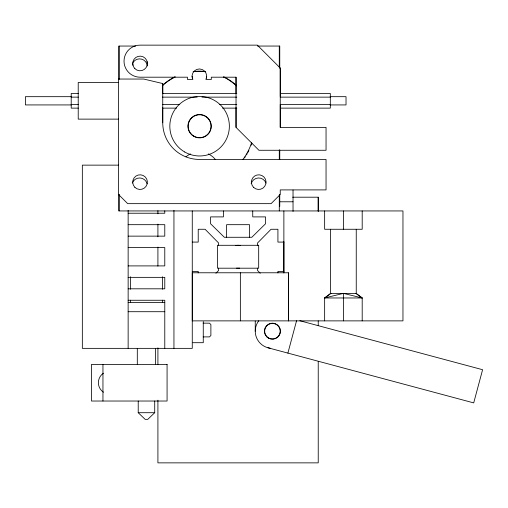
<?xml version="1.0" encoding="UTF-8"?>
<svg xmlns="http://www.w3.org/2000/svg" width="508" height="508" viewBox="0 0 508 508"><rect width="100%" height="100%" fill="white"/><g stroke="black" fill="none" stroke-linecap="round" stroke-linejoin="round"><path stroke-width="0.76" d="M118.98 210.941L118.98 194.297L118.98 210.941L402.965 210.941L402.965 320.872L192.265 320.872L192.265 272.777L288.455 272.777L288.455 320.872L288.455 272.777M118.98 46.05L118.98 79.343L118.98 46.05L135.649 46.05M157.912 400.196L157.912 462.864L318.23 462.864L318.23 361.328M157.912 364.503L157.912 347.84M162.744 93.758L162.744 83.553L143.72 79.045L118.529 79.045L118.529 194.488L127.686 203.651L271.082 203.651L280.245 194.488L280.245 189.909L326.047 189.909L326.047 159.436L199.384 159.436A36.646 36.646 0 0 1 162.744 122.79L162.744 107.88M226.619 237.344L226.619 224.682L249.523 224.682L249.523 237.344M192.056 76.289L192.85 79.489L187.477 79.489L187.477 77.197L140.049 77.197A16.034 16.034 0 0 1 124.022 61.17A16.034 16.034 0 0 1 140.049 45.136L257.34 45.136L280.245 68.04L280.245 127.375L326.047 127.375L326.047 150.273L258.928 150.273L236.029 127.375L236.029 107.772M236.029 93.662L236.029 77.197L211.296 77.197L211.296 79.489L205.924 79.489L206.712 76.289M240.36 320.872L240.36 272.777M283.877 271.748L283.877 241.744M318.23 325.628L318.23 320.872M318.224 210.941L318.23 197.199L292.646 197.199M324.644 210.941L324.644 229.267L362.198 229.267L362.198 210.941M324.644 320.872L324.644 297.967L330.594 293.389L330.594 229.267M362.198 320.872L362.198 297.967L343.421 293.389L343.421 320.872M343.421 229.267L343.421 210.941M331.032 293.389L324.644 297.967L362.198 297.967L356.248 293.389L356.248 229.267M287.89 353.104L296.577 320.675M215.9 273.234L218.605 270.485L218.605 268.129M154.711 401.028L154.711 412.706L147.784 419.348L145.142 419.348L138.22 412.706L138.22 401.028M324.644 297.967L343.421 293.389M257.531 46.05L279.756 46.05L279.756 68.269M118.65 82.48L78.219 82.48L78.219 119.126L118.65 119.126M78.334 93.472L71.203 93.472L71.203 108.128L78.334 108.128M162.331 93.472L236.811 93.472M280.397 93.472L330.314 93.472L330.314 108.128L280.397 108.128M71.431 96.679L25.4 96.679L25.4 104.927L71.431 104.927M330.156 96.679L346.024 96.679L346.024 104.927L330.156 104.927M71.203 97.136L78.334 97.136M162.331 97.136L197.193 97.136M201.949 97.136L236.811 97.136M280.397 97.136L330.314 97.136M71.203 104.464L78.334 104.464M162.331 104.464L179.762 104.464M219.38 104.464L236.811 104.464M280.397 104.464L330.314 104.464M162.331 108.128L176.594 108.128M222.548 108.128L236.811 108.128M118.669 165.138L82.34 165.138L82.34 348.355L192.265 348.355L192.265 210.941M279.546 201.784L293.033 201.784M128.143 213.233L164.782 213.233L164.782 210.864M128.143 224.682L164.782 224.682L164.782 236.137L128.143 236.137M192.265 242.087L198.222 242.087L198.222 229.267L205.092 229.267L218.605 243.002L218.605 245.358M283.877 242.087L277.92 242.087L277.92 229.267L271.05 229.267L257.537 243.002L257.537 245.358M128.143 247.587L164.782 247.587L164.782 265.906L128.143 265.906M192.265 271.405L198.222 271.405L198.222 272.91M283.877 271.405L277.92 271.405L277.92 272.91M128.143 277.355L164.782 277.355L164.782 288.811L128.143 288.811M330.594 293.389L356.248 293.389M128.143 300.26L164.782 300.26L164.782 348.355M128.143 302.552L164.782 302.552M128.143 311.709L164.782 311.709M203.162 323.158L209.48 323.158L210.884 324.568L210.884 335.496L209.48 336.899L203.162 336.899M192.894 342.697L203.264 342.697L203.264 321.672M138.22 412.706L154.711 412.706M299.841 320.739L482.6 369.71L473.71 402.895L267.976 347.77M355.81 293.389L362.198 297.967M260.242 273.234L257.537 270.485L257.537 268.129M147.13 61.563L147.377 63.456M132.721 63.456L132.975 65.354M318.23 197.206L318.23 211.461M293.033 190.005L293.033 211.417M283.877 210.941L283.877 272.961M280.245 68.04L280.245 96.615M280.245 104.388L280.245 127.375M279.756 150.012L279.756 159.537M279.756 194.456L279.756 206.362M279.292 46.05L279.292 67.456M279.292 149.898L279.292 159.41M279.292 195.085L279.292 210.941M255.251 321.056L255.251 331.178M252.73 210.941L252.73 216.897L265.551 216.897L265.551 223.768L251.816 237.28L224.333 237.28L210.591 223.768L210.591 216.897L223.412 216.897L223.412 210.941M236.029 77.197L236.029 127.375M173.946 210.35L173.946 348.355M162.744 83.553L162.744 122.79M162.496 276.746L162.496 289.255M162.496 300.203L162.496 302.552M157.912 210.668L157.912 213.836M157.912 224.13L157.912 236.811M157.912 247.104L157.912 266.116M155.626 348.355L155.626 364.382M137.306 348.355L137.306 364.382M130.435 276.746L130.435 289.255M130.435 300.203L130.435 302.552M128.143 210.35L128.143 348.355M102.953 364.382L102.953 401.028M251.631 142.5A54.966 54.966 0 0 1 242.741 159.664M162.357 85.357A54.966 54.966 0 0 1 174.828 76.911M193.389 71.539A54.966 54.966 0 0 1 205.6 71.622M223.45 76.911A54.966 54.966 0 0 1 236.449 85.846M251.162 183.737A7.785 7.785 0 0 1 266.001 183.09M132.277 183.09A7.785 7.785 0 0 1 147.117 183.737M132.277 64.002A7.785 7.785 0 0 1 147.352 65.983M270.18 348.209A17.177 17.177 0 0 1 258.794 320.719M103.461 392.227A11.449 11.449 0 0 1 103.461 373.183M239.566 268.097A11.449 11.449 0 0 1 236.576 268.097M235.833 245.516A11.449 11.449 0 0 1 240.309 245.516M192.31 78.188A7.328 7.328 0 0 1 199.384 68.961A7.328 7.328 0 0 1 206.464 78.188M185.934 156.877A20.612 20.612 0 0 1 190.436 153.93M208.331 153.93A20.612 20.612 0 0 1 215.5 159.645M251.873 143.186A54.966 54.966 0 0 1 251.162 145.231M248.895 150.514A54.966 54.966 0 0 1 247.898 152.432M247.199 153.689A54.966 54.966 0 0 1 246.463 154.921M245.3 156.743A54.966 54.966 0 0 1 244.481 157.931M162.287 85.846A54.966 54.966 0 0 1 175.285 76.911M193.135 71.622A54.966 54.966 0 0 1 205.346 71.539M223.907 76.911A54.966 54.966 0 0 1 227.076 78.607M227.698 78.969A54.966 54.966 0 0 1 236.372 85.357M258.686 245.294L217.462 245.294L217.462 268.199L258.686 268.199L258.686 245.294M167.075 364.382L91.497 364.382L91.497 401.028L167.075 401.028L167.075 364.382M266.757 336.842A8.014 8.014 0 0 0 280.168 333.254A8.014 8.014 0 0 0 270.351 323.437A8.014 8.014 0 0 0 266.757 336.842M268.529 337.922A7.785 7.785 0 0 0 280.213 331.178A7.785 7.785 0 0 0 268.529 324.434A7.785 7.785 0 0 0 268.529 337.922M134.868 187.312A7.328 7.328 0 0 0 147.13 184.023A7.328 7.328 0 0 0 138.157 175.05A7.328 7.328 0 0 0 134.868 187.312M253.536 187.312A7.328 7.328 0 0 0 265.798 184.023A7.328 7.328 0 0 0 256.826 175.05A7.328 7.328 0 0 0 253.536 187.312M134.868 68.644A7.328 7.328 0 0 0 147.13 65.354A7.328 7.328 0 0 0 138.157 56.382A7.328 7.328 0 0 0 134.868 68.644M184.709 151.987A29.775 29.775 0 0 0 229.368 126.206A29.775 29.775 0 0 0 184.709 100.419A29.775 29.775 0 0 0 184.709 151.987M193.758 136.322A11.678 11.678 0 0 0 211.277 126.206A11.678 11.678 0 0 0 193.758 116.091A11.678 11.678 0 0 0 193.758 136.322M193.872 136.125A11.449 11.449 0 0 0 211.049 126.206A11.449 11.449 0 0 0 193.872 116.288A11.449 11.449 0 0 0 193.872 136.125"/></g></svg>
